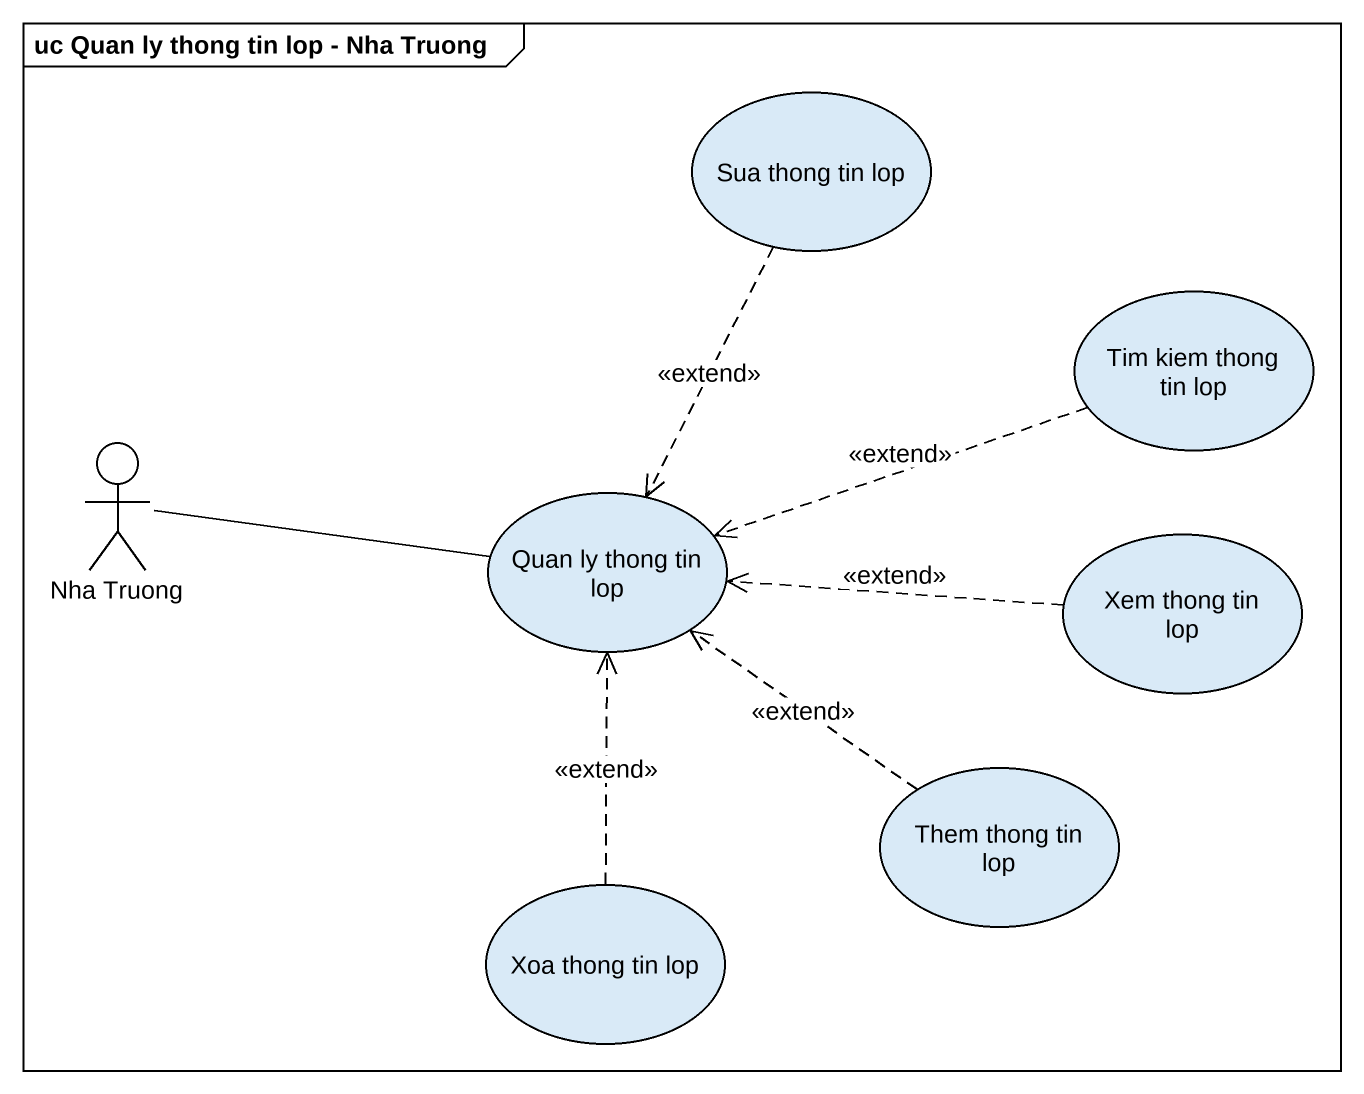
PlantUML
@startuml
mainframe uc Quan ly thong tin lop - Nha Truong
usecase "Sua thong tin lop" as Sua_thong_tin_lop
usecase "Tim kiem thong tin lop" as Tim_kiem_thong_tin_lop
actor "Nha Truong" as Nha_Truong
usecase "Quan ly thong tin lop" as Quan_ly_thong_tin_lop
usecase "Xem thong tin lop" as Xem_thong_tin_lop
usecase "Them thong tin lop" as Them_thong_tin_lop
usecase "Xoa thong tin lop" as Xoa_thong_tin_lop
Sua_thong_tin_lop ..> Quan_ly_thong_tin_lop : <<extend>>
Tim_kiem_thong_tin_lop .left.> Quan_ly_thong_tin_lop : <<extend>>
Nha_Truong -right- Quan_ly_thong_tin_lop
Xem_thong_tin_lop .left.> Quan_ly_thong_tin_lop : <<extend>>
Them_thong_tin_lop .up.> Quan_ly_thong_tin_lop : <<extend>>
Xoa_thong_tin_lop .up.> Quan_ly_thong_tin_lop : <<extend>>
@enduml
